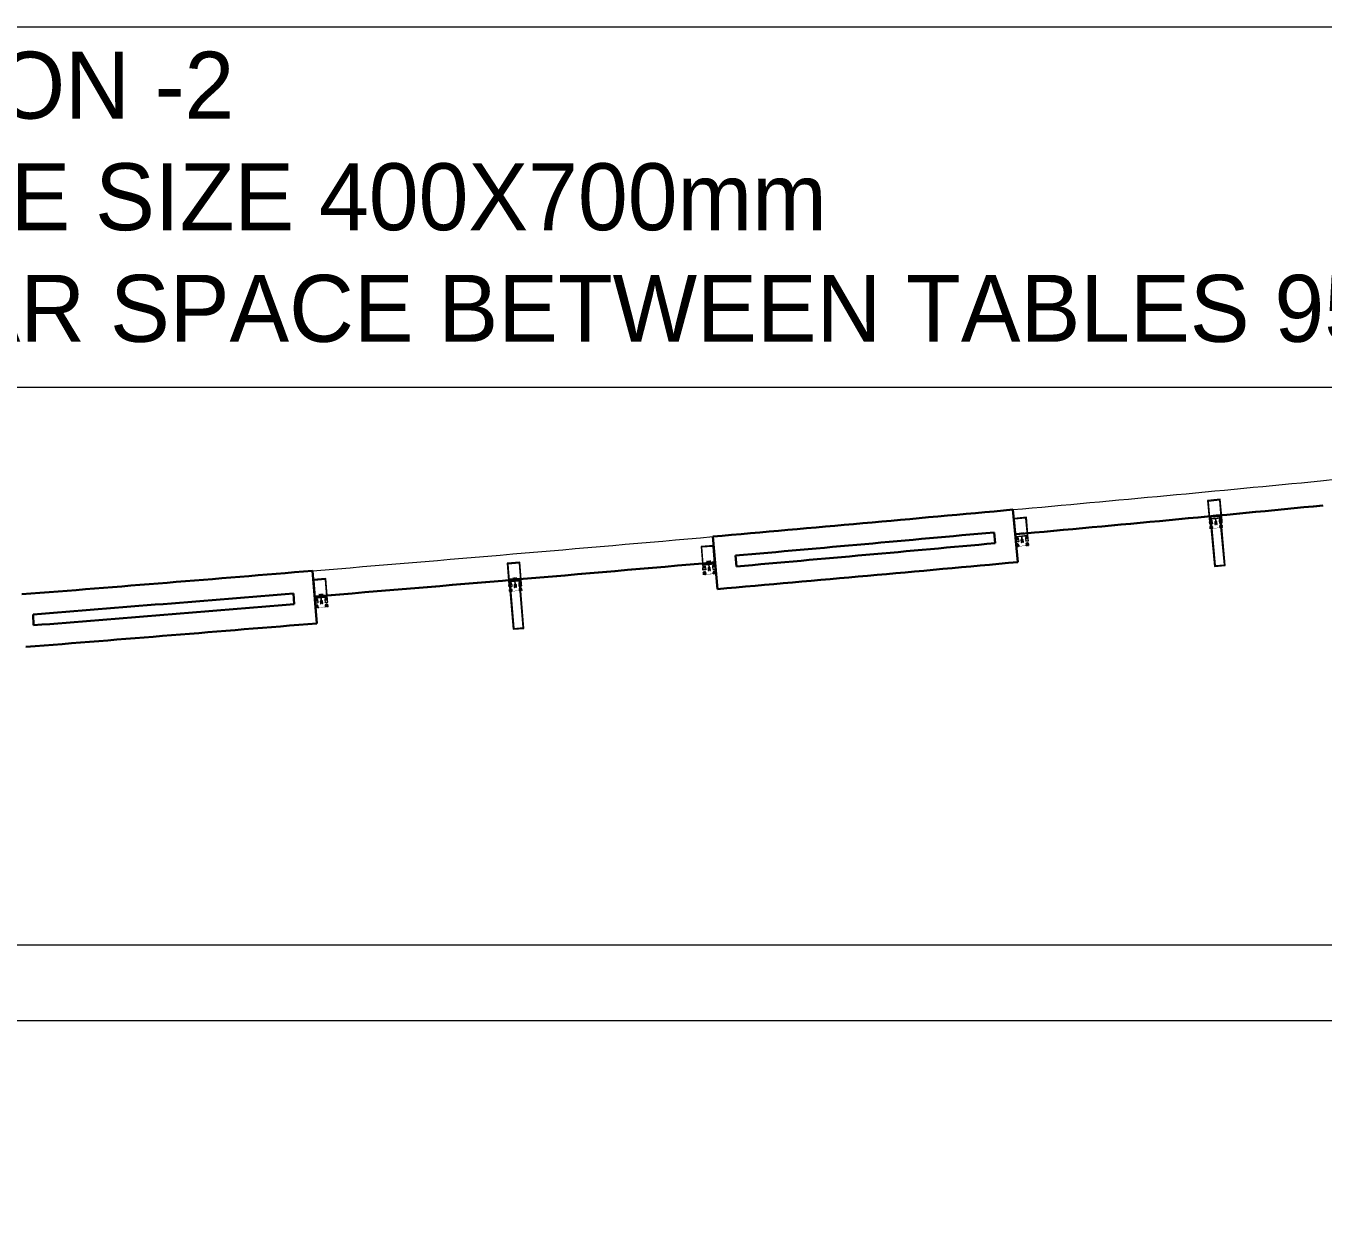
# Model space of a CAD drawing. Header units: millimetres. Extents: x 8275 to 147087, y -297470 to -191881.
# Drawn here: x 41463 to 49211, y -263809 to -256632 of the extents above; entities that cross this region are included whole.
import ezdxf

# ---------------------------------------------------------------- set-up
doc = ezdxf.new("R2010")
doc.units = ezdxf.units.MM
doc.header["$LTSCALE"] = 250
doc.header["$MEASUREMENT"] = 0
for name, color, linetype, lineweight in [('hatch', 9, 'Continuous', 0), ('text', 7, 'Continuous', 9), ('wall', 1, 'Continuous', 30), ('win', 4, 'Continuous', 20)]:
    doc.layers.add(name, color=color, linetype=linetype, lineweight=lineweight)
doc.styles.get("Standard").update_dxf_attribs({"font": 'GOTHIC.TTF', "height": 100})

msp = doc.modelspace()

# ---------------------------------------------------------------- hatches: boundary and pattern name
at = {"layer": 'hatch', "extrusion": (0.000244291, -0.002678, 0.999996)}
h = msp.add_hatch(dxfattribs=at)
h.set_pattern_fill('AR-HBONE', color=256, scale=0.411184, style=0)
h.set_pattern_definition([(45, (-6683.9636, -321391.4574), (2e-16, 2.32600915), [4.93421053, -1.64473684]), (135, (-6682.8006, -321390.2944), (2e-16, 2.32600915), [4.93421053, -1.64473684])])
h.paths.add_polyline_path([(48540.3, -259621.9), (48540.5, -259624), (48546, -259623.5), (48545.8, -259621.4)], flags=16)
h.paths.add_polyline_path([(48604.4, -259616.1), (48604.6, -259618.1), (48599.1, -259618.6), (48598.9, -259616.6)], flags=16)
edge = h.paths.add_edge_path()
edge.add_arc((48551.9, -259635.2), 0.685, -174.78724, 5.21276, ccw=False)
edge.add_arc((48550.5, -259635.3), 0.685, -174.78724, 5.21276, ccw=False)
edge.add_arc((48549.1, -259635.4), 0.685, -174.78724, 5.21276, ccw=False)
edge.add_arc((48547.8, -259635.6), 0.685, -174.78724, 5.21276, ccw=False)
edge.add_arc((48546.4, -259635.7), 0.685, -174.78724, 5.21276, ccw=False)
edge.add_arc((48545, -259635.8), 0.685, -174.78724, 5.21276, ccw=False)
edge.add_arc((48543.7, -259635.9), 0.685, -174.78724, 5.21276, ccw=False)
edge.add_arc((48542.3, -259636.1), 0.685, -174.78724, 5.21276, ccw=False)
edge.add_arc((48540.9, -259636.2), 0.685, -174.78724, 5.21276, ccw=False)
edge.add_arc((48539.6, -259636.3), 0.685, -174.78724, 5.21276, ccw=False)
edge.add_arc((48538.2, -259636.4), 0.685, -174.78724, 5.21276, ccw=False)
edge.add_arc((48536.9, -259636.6), 0.685, -174.78724, 5.21276, ccw=False)
edge.add_line((48536.2, -259636.6), (48535.1, -259624.5))
edge.add_line((48535.1, -259624.5), (48538.9, -259624.1))
edge.add_line((48538.9, -259624.1), (48538.7, -259622.1))
edge.add_line((48538.7, -259622.1), (48536.9, -259622.2))
edge.add_line((48536.9, -259622.2), (48538.3, -259618.7))
edge.add_line((48538.3, -259618.7), (48547.1, -259617.9))
edge.add_line((48547.1, -259617.9), (48549.2, -259621.1))
edge.add_line((48549.2, -259621.1), (48547.4, -259621.3))
edge.add_line((48547.4, -259621.3), (48547.6, -259623.3))
edge.add_line((48547.6, -259623.3), (48551.4, -259623))
edge.add_line((48551.4, -259623), (48552.6, -259635.1))
edge.add_arc((48595.4, -259631.1), 0.685, 185.21276, 365.21276)
edge.add_arc((48596.8, -259631), 0.685, 185.21276, 365.21276)
edge.add_arc((48598.2, -259630.9), 0.685, 185.21276, 365.21276)
edge.add_arc((48599.5, -259630.8), 0.685, 185.21276, 365.21276)
edge.add_arc((48600.9, -259630.6), 0.685, 185.21276, 365.21276)
edge.add_arc((48602.3, -259630.5), 0.685, 185.21276, 365.21276)
edge.add_arc((48603.6, -259630.4), 0.685, 185.21276, 365.21276)
edge.add_arc((48605, -259630.3), 0.685, 185.21276, 365.21276)
edge.add_arc((48606.4, -259630.1), 0.685, 185.21276, 365.21276)
edge.add_arc((48607.7, -259630), 0.685, 185.21276, 365.21276)
edge.add_arc((48609.1, -259629.9), 0.685, 185.21276, 365.21276)
edge.add_arc((48610.4, -259629.8), 0.685, 185.21276, 365.21276)
edge.add_line((48611.1, -259629.7), (48610, -259617.6))
edge.add_line((48610, -259617.6), (48606.2, -259618))
edge.add_line((48606.2, -259618), (48606, -259615.9))
edge.add_line((48606, -259615.9), (48607.8, -259615.8))
edge.add_line((48607.8, -259615.8), (48605.8, -259612.5))
edge.add_line((48605.8, -259612.5), (48596.9, -259613.3))
edge.add_line((48596.9, -259613.3), (48595.5, -259616.9))
edge.add_line((48595.5, -259616.9), (48597.3, -259616.7))
edge.add_line((48597.3, -259616.7), (48597.5, -259618.8))
edge.add_line((48597.5, -259618.8), (48593.6, -259619.1))
edge.add_line((48593.6, -259619.1), (48594.7, -259631.2))
h = msp.add_hatch(dxfattribs=at)
h.set_pattern_fill('AR-HBONE', color=256, scale=0.411184, style=0)
h.set_pattern_definition([(45, (-6683.9636, -321391.4574), (2e-16, 2.32600915), [4.93421053, -1.64473684]), (135, (-6682.8006, -321390.2944), (2e-16, 2.32600915), [4.93421053, -1.64473684])])
h.paths.add_polyline_path([(47383, -259728.9), (47383.2, -259731), (47388.6, -259730.5), (47388.4, -259728.4)], flags=16)
h.paths.add_polyline_path([(47447, -259723.1), (47447.2, -259725.1), (47441.7, -259725.6), (47441.6, -259723.6)], flags=16)
edge = h.paths.add_edge_path()
edge.add_arc((47394.5, -259742.2), 0.685, -174.78724, 5.21276, ccw=False)
edge.add_arc((47393.1, -259742.3), 0.685, -174.78724, 5.21276, ccw=False)
edge.add_arc((47391.8, -259742.4), 0.685, -174.78724, 5.21276, ccw=False)
edge.add_arc((47390.4, -259742.6), 0.685, -174.78724, 5.21276, ccw=False)
edge.add_arc((47389, -259742.7), 0.685, -174.78724, 5.21276, ccw=False)
edge.add_arc((47387.7, -259742.8), 0.685, -174.78724, 5.21276, ccw=False)
edge.add_arc((47386.3, -259742.9), 0.685, -174.78724, 5.21276, ccw=False)
edge.add_arc((47384.9, -259743.1), 0.685, -174.78724, 5.21276, ccw=False)
edge.add_arc((47383.6, -259743.2), 0.685, -174.78724, 5.21276, ccw=False)
edge.add_arc((47382.2, -259743.3), 0.685, -174.78724, 5.21276, ccw=False)
edge.add_arc((47380.9, -259743.4), 0.685, -174.78724, 5.21276, ccw=False)
edge.add_arc((47379.5, -259743.6), 0.685, -174.78724, 5.21276, ccw=False)
edge.add_line((47378.8, -259743.6), (47377.7, -259731.5))
edge.add_line((47377.7, -259731.5), (47381.5, -259731.1))
edge.add_line((47381.5, -259731.1), (47381.3, -259729.1))
edge.add_line((47381.3, -259729.1), (47379.6, -259729.2))
edge.add_line((47379.6, -259729.2), (47380.9, -259725.7))
edge.add_line((47380.9, -259725.7), (47389.8, -259724.9))
edge.add_line((47389.8, -259724.9), (47391.8, -259728.1))
edge.add_line((47391.8, -259728.1), (47390.1, -259728.3))
edge.add_line((47390.1, -259728.3), (47390.3, -259730.3))
edge.add_line((47390.3, -259730.3), (47394.1, -259730))
edge.add_line((47394.1, -259730), (47395.2, -259742.1))
edge.add_arc((47438.1, -259738.1), 0.685, 185.21276, 365.21276)
edge.add_arc((47439.4, -259738), 0.685, 185.21276, 365.21276)
edge.add_arc((47440.8, -259737.9), 0.685, 185.21276, 365.21276)
edge.add_arc((47442.2, -259737.8), 0.685, 185.21276, 365.21276)
edge.add_arc((47443.5, -259737.6), 0.685, 185.21276, 365.21276)
edge.add_arc((47444.9, -259737.5), 0.685, 185.21276, 365.21276)
edge.add_arc((47446.3, -259737.4), 0.685, 185.21276, 365.21276)
edge.add_arc((47447.6, -259737.3), 0.685, 185.21276, 365.21276)
edge.add_arc((47449, -259737.1), 0.685, 185.21276, 365.21276)
edge.add_arc((47450.3, -259737), 0.685, 185.21276, 365.21276)
edge.add_arc((47451.7, -259736.9), 0.685, 185.21276, 365.21276)
edge.add_arc((47453.1, -259736.8), 0.685, 185.21276, 365.21276)
edge.add_line((47453.8, -259736.7), (47452.7, -259724.6))
edge.add_line((47452.7, -259724.6), (47448.8, -259725))
edge.add_line((47448.8, -259725), (47448.7, -259722.9))
edge.add_line((47448.7, -259722.9), (47450.4, -259722.8))
edge.add_line((47450.4, -259722.8), (47448.5, -259719.5))
edge.add_line((47448.5, -259719.5), (47439.6, -259720.3))
edge.add_line((47439.6, -259720.3), (47438.1, -259723.9))
edge.add_line((47438.1, -259723.9), (47439.9, -259723.7))
edge.add_line((47439.9, -259723.7), (47440.1, -259725.8))
edge.add_line((47440.1, -259725.8), (47436.3, -259726.1))
edge.add_line((47436.3, -259726.1), (47437.4, -259738.2))
at = {"layer": 'hatch', "extrusion": (0.000222306, -0.00268, 0.999996)}
h = msp.add_hatch(dxfattribs=at)
h.set_pattern_fill('AR-HBONE', color=256, scale=0.411184, style=0)
h.set_pattern_definition([(45, (-6684.212, -321391.477), (2e-16, 2.32600915), [4.93421053, -1.64473684]), (135, (-6683.049, -321390.314), (2e-16, 2.32600915), [4.93421053, -1.64473684])])
h.paths.add_polyline_path([(45513.4, -259896.7), (45513.6, -259898.8), (45519, -259898.3), (45518.8, -259896.2)], flags=16)
h.paths.add_polyline_path([(45577.5, -259891.4), (45577.6, -259893.4), (45572.2, -259893.9), (45572, -259891.8)], flags=16)
edge = h.paths.add_edge_path()
edge.add_arc((45524.8, -259910.1), 0.685, -175.25749, 4.74251, ccw=False)
edge.add_arc((45523.4, -259910.2), 0.685, -175.25749, 4.74251, ccw=False)
edge.add_arc((45522.1, -259910.3), 0.685, -175.25749, 4.74251, ccw=False)
edge.add_arc((45520.7, -259910.4), 0.685, -175.25749, 4.74251, ccw=False)
edge.add_arc((45519.3, -259910.5), 0.685, -175.25749, 4.74251, ccw=False)
edge.add_arc((45518, -259910.6), 0.685, -175.25749, 4.74251, ccw=False)
edge.add_arc((45516.6, -259910.7), 0.685, -175.25749, 4.74251, ccw=False)
edge.add_arc((45515.2, -259910.9), 0.685, -175.25749, 4.74251, ccw=False)
edge.add_arc((45513.9, -259911), 0.685, -175.25749, 4.74251, ccw=False)
edge.add_arc((45512.5, -259911.1), 0.685, -175.25749, 4.74251, ccw=False)
edge.add_arc((45511.1, -259911.2), 0.685, -175.25749, 4.74251, ccw=False)
edge.add_arc((45509.8, -259911.3), 0.685, -175.25749, 4.74251, ccw=False)
edge.add_line((45509.1, -259911.4), (45508.1, -259899.2))
edge.add_line((45508.1, -259899.2), (45511.9, -259898.9))
edge.add_line((45511.9, -259898.9), (45511.7, -259896.8))
edge.add_line((45511.7, -259896.8), (45510, -259897))
edge.add_line((45510, -259897), (45511.3, -259893.4))
edge.add_line((45511.3, -259893.4), (45520.2, -259892.7))
edge.add_line((45520.2, -259892.7), (45522.3, -259896))
edge.add_line((45522.3, -259896), (45520.5, -259896.1))
edge.add_line((45520.5, -259896.1), (45520.7, -259898.2))
edge.add_line((45520.7, -259898.2), (45524.5, -259897.8))
edge.add_line((45524.5, -259897.8), (45525.5, -259910))
edge.add_arc((45568.4, -259906.4), 0.685, 184.74251, 364.74251)
edge.add_arc((45569.8, -259906.3), 0.685, 184.74251, 364.74251)
edge.add_arc((45571.1, -259906.1), 0.685, 184.74251, 364.74251)
edge.add_arc((45572.5, -259906), 0.685, 184.74251, 364.74251)
edge.add_arc((45573.9, -259905.9), 0.685, 184.74251, 364.74251)
edge.add_arc((45575.2, -259905.8), 0.685, 184.74251, 364.74251)
edge.add_arc((45576.6, -259905.7), 0.685, 184.74251, 364.74251)
edge.add_arc((45578, -259905.6), 0.685, 184.74251, 364.74251)
edge.add_arc((45579.3, -259905.5), 0.685, 184.74251, 364.74251)
edge.add_arc((45580.7, -259905.3), 0.685, 184.74251, 364.74251)
edge.add_arc((45582.1, -259905.2), 0.685, 184.74251, 364.74251)
edge.add_arc((45583.4, -259905.1), 0.685, 184.74251, 364.74251)
edge.add_line((45584.1, -259905.1), (45583.1, -259893))
edge.add_line((45583.1, -259893), (45579.3, -259893.3))
edge.add_line((45579.3, -259893.3), (45579.1, -259891.2))
edge.add_line((45579.1, -259891.2), (45580.9, -259891.1))
edge.add_line((45580.9, -259891.1), (45579, -259887.8))
edge.add_line((45579, -259887.8), (45570.1, -259888.6))
edge.add_line((45570.1, -259888.6), (45568.6, -259892.1))
edge.add_line((45568.6, -259892.1), (45570.4, -259892))
edge.add_line((45570.4, -259892), (45570.5, -259894))
edge.add_line((45570.5, -259894), (45566.7, -259894.3))
edge.add_line((45566.7, -259894.3), (45567.7, -259906.4))
h = msp.add_hatch(dxfattribs=at)
h.set_pattern_fill('AR-HBONE', color=256, scale=0.411184, style=0)
h.set_pattern_definition([(45, (-6684.212, -321391.477), (2e-16, 2.32600915), [4.93421053, -1.64473684]), (135, (-6683.049, -321390.314), (2e-16, 2.32600915), [4.93421053, -1.64473684])])
h.paths.add_polyline_path([(44355.4, -259997.3), (44355.6, -259999.3), (44361.1, -259998.9), (44360.9, -259996.8)], flags=16)
h.paths.add_polyline_path([(44419.5, -259992), (44419.7, -259994), (44414.2, -259994.5), (44414.1, -259992.4)], flags=16)
edge = h.paths.add_edge_path()
edge.add_arc((44366.9, -260010.7), 0.685, -175.25749, 4.74251, ccw=False)
edge.add_arc((44365.5, -260010.8), 0.685, -175.25749, 4.74251, ccw=False)
edge.add_arc((44364.1, -260010.9), 0.685, -175.25749, 4.74251, ccw=False)
edge.add_arc((44362.8, -260011), 0.685, -175.25749, 4.74251, ccw=False)
edge.add_arc((44361.4, -260011.1), 0.685, -175.25749, 4.74251, ccw=False)
edge.add_arc((44360, -260011.2), 0.685, -175.25749, 4.74251, ccw=False)
edge.add_arc((44358.7, -260011.3), 0.685, -175.25749, 4.74251, ccw=False)
edge.add_arc((44357.3, -260011.4), 0.685, -175.25749, 4.74251, ccw=False)
edge.add_arc((44355.9, -260011.6), 0.685, -175.25749, 4.74251, ccw=False)
edge.add_arc((44354.6, -260011.7), 0.685, -175.25749, 4.74251, ccw=False)
edge.add_arc((44353.2, -260011.8), 0.685, -175.25749, 4.74251, ccw=False)
edge.add_arc((44351.8, -260011.9), 0.685, -175.25749, 4.74251, ccw=False)
edge.add_line((44351.1, -260012), (44350.1, -259999.8))
edge.add_line((44350.1, -259999.8), (44354, -259999.5))
edge.add_line((44354, -259999.5), (44353.8, -259997.4))
edge.add_line((44353.8, -259997.4), (44352, -259997.6))
edge.add_line((44352, -259997.6), (44353.4, -259994))
edge.add_line((44353.4, -259994), (44362.3, -259993.3))
edge.add_line((44362.3, -259993.3), (44364.3, -259996.6))
edge.add_line((44364.3, -259996.6), (44362.5, -259996.7))
edge.add_line((44362.5, -259996.7), (44362.7, -259998.7))
edge.add_line((44362.7, -259998.7), (44366.5, -259998.4))
edge.add_line((44366.5, -259998.4), (44367.5, -260010.6))
edge.add_arc((44410.4, -260007), 0.685, 184.74251, 364.74251)
edge.add_arc((44411.8, -260006.8), 0.685, 184.74251, 364.74251)
edge.add_arc((44413.2, -260006.7), 0.685, 184.74251, 364.74251)
edge.add_arc((44414.5, -260006.6), 0.685, 184.74251, 364.74251)
edge.add_arc((44415.9, -260006.5), 0.685, 184.74251, 364.74251)
edge.add_arc((44417.3, -260006.4), 0.685, 184.74251, 364.74251)
edge.add_arc((44418.6, -260006.3), 0.685, 184.74251, 364.74251)
edge.add_arc((44420, -260006.2), 0.685, 184.74251, 364.74251)
edge.add_arc((44421.4, -260006), 0.685, 184.74251, 364.74251)
edge.add_arc((44422.7, -260005.9), 0.685, 184.74251, 364.74251)
edge.add_arc((44424.1, -260005.8), 0.685, 184.74251, 364.74251)
edge.add_arc((44425.5, -260005.7), 0.685, 184.74251, 364.74251)
edge.add_line((44426.2, -260005.6), (44425.2, -259993.6))
edge.add_line((44425.2, -259993.6), (44421.3, -259993.9))
edge.add_line((44421.3, -259993.9), (44421.2, -259991.8))
edge.add_line((44421.2, -259991.8), (44422.9, -259991.7))
edge.add_line((44422.9, -259991.7), (44421, -259988.4))
edge.add_line((44421, -259988.4), (44412.1, -259989.1))
edge.add_line((44412.1, -259989.1), (44410.6, -259992.7))
edge.add_line((44410.6, -259992.7), (44412.4, -259992.6))
edge.add_line((44412.4, -259992.6), (44412.6, -259994.6))
edge.add_line((44412.6, -259994.6), (44408.8, -259994.9))
edge.add_line((44408.8, -259994.9), (44409.8, -260007))
h = msp.add_hatch(dxfattribs=at)
h.set_pattern_fill('AR-HBONE', color=256, scale=0.411184, style=0)
h.set_pattern_definition([(45, (-6684.212, -321391.477), (2e-16, 2.32600915), [4.93421053, -1.64473684]), (135, (-6683.049, -321390.314), (2e-16, 2.32600915), [4.93421053, -1.64473684])])
h.paths.add_polyline_path([(43197.2, -260094.8), (43197.4, -260096.8), (43202.8, -260096.4), (43202.7, -260094.3)], flags=16)
h.paths.add_polyline_path([(43261.3, -260089.5), (43261.5, -260091.5), (43256, -260092), (43255.8, -260089.9)], flags=16)
edge = h.paths.add_edge_path()
edge.add_arc((43208.6, -260108.1), 0.685, -175.25749, 4.74251, ccw=False)
edge.add_arc((43207.3, -260108.3), 0.685, -175.25749, 4.74251, ccw=False)
edge.add_arc((43205.9, -260108.4), 0.685, -175.25749, 4.74251, ccw=False)
edge.add_arc((43204.5, -260108.5), 0.685, -175.25749, 4.74251, ccw=False)
edge.add_arc((43203.2, -260108.6), 0.685, -175.25749, 4.74251, ccw=False)
edge.add_arc((43201.8, -260108.7), 0.685, -175.25749, 4.74251, ccw=False)
edge.add_arc((43200.4, -260108.8), 0.685, -175.25749, 4.74251, ccw=False)
edge.add_arc((43199.1, -260108.9), 0.685, -175.25749, 4.74251, ccw=False)
edge.add_arc((43197.7, -260109), 0.685, -175.25749, 4.74251, ccw=False)
edge.add_arc((43196.3, -260109.2), 0.685, -175.25749, 4.74251, ccw=False)
edge.add_arc((43195, -260109.3), 0.685, -175.25749, 4.74251, ccw=False)
edge.add_arc((43193.6, -260109.4), 0.685, -175.25749, 4.74251, ccw=False)
edge.add_line((43192.9, -260109.4), (43191.9, -260097.3))
edge.add_line((43191.9, -260097.3), (43195.7, -260097))
edge.add_line((43195.7, -260097), (43195.6, -260094.9))
edge.add_line((43195.6, -260094.9), (43193.8, -260095.1))
edge.add_line((43193.8, -260095.1), (43195.2, -260091.5))
edge.add_line((43195.2, -260091.5), (43204.1, -260090.8))
edge.add_line((43204.1, -260090.8), (43206.1, -260094))
edge.add_line((43206.1, -260094), (43204.3, -260094.2))
edge.add_line((43204.3, -260094.2), (43204.5, -260096.2))
edge.add_line((43204.5, -260096.2), (43208.3, -260095.9))
edge.add_line((43208.3, -260095.9), (43209.3, -260108.1))
edge.add_arc((43252.2, -260104.4), 0.685, 184.74251, 364.74251)
edge.add_arc((43253.6, -260104.3), 0.685, 184.74251, 364.74251)
edge.add_arc((43255, -260104.2), 0.685, 184.74251, 364.74251)
edge.add_arc((43256.3, -260104.1), 0.685, 184.74251, 364.74251)
edge.add_arc((43257.7, -260104), 0.685, 184.74251, 364.74251)
edge.add_arc((43259.1, -260103.9), 0.685, 184.74251, 364.74251)
edge.add_arc((43260.4, -260103.8), 0.685, 184.74251, 364.74251)
edge.add_arc((43261.8, -260103.6), 0.685, 184.74251, 364.74251)
edge.add_arc((43263.2, -260103.5), 0.685, 184.74251, 364.74251)
edge.add_arc((43264.5, -260103.4), 0.685, 184.74251, 364.74251)
edge.add_arc((43265.9, -260103.3), 0.685, 184.74251, 364.74251)
edge.add_arc((43267.3, -260103.2), 0.685, 184.74251, 364.74251)
edge.add_line((43267.9, -260103.1), (43266.9, -260091.1))
edge.add_line((43266.9, -260091.1), (43263.1, -260091.4))
edge.add_line((43263.1, -260091.4), (43262.9, -260089.3))
edge.add_line((43262.9, -260089.3), (43264.7, -260089.2))
edge.add_line((43264.7, -260089.2), (43262.8, -260085.9))
edge.add_line((43262.8, -260085.9), (43253.9, -260086.6))
edge.add_line((43253.9, -260086.6), (43252.4, -260090.2))
edge.add_line((43252.4, -260090.2), (43254.2, -260090))
edge.add_line((43254.2, -260090), (43254.4, -260092.1))
edge.add_line((43254.4, -260092.1), (43250.5, -260092.4))
edge.add_line((43250.5, -260092.4), (43251.5, -260104.5))

# ---------------------------------------------------------------- linework, layer by layer
at = {"layer": 'text', "linetype": 'ByBlock', "ltscale": 100, "elevation": -15927.2}
for points in [[(8274.7, -227228.7), (143047.4, -227228.7), (143047.4, -262576.6), (8274.7, -262576.6)], [(8274.7, -262122.2), (143047.4, -262122.2), (143047.4, -297470.1), (8274.7, -297470.1)]]:
    msp.add_lwpolyline(points, close=True, dxfattribs=at)
at = {"layer": 'text', "linetype": 'ByBlock', "ltscale": 100}
msp.add_lwpolyline([(39866, -256637.9), (50382.9, -256637.9), (50382.9, -258793.1), (39866, -258793.1)], close=True, dxfattribs=at)
at = {"layer": 'wall'}
for p, q in [((47358.4, -259522, -11300.6), (47386.9, -259835.7, -11300.6)), ((45565.7, -259683.3, -11300.6), (45593.3, -259997.1, -11300.6)), ((47245.3, -259657.9, -11300.6), (47251.1, -259722.6, -11300.6)), ((45701.2, -259796.9, -11300.6), (45706.9, -259861.6, -11300.6)), ((43174.4, -259887.6, -11300.6), (43200.4, -260201.6, -11300.6)), ((43060.1, -260022.5, -11300.6), (43065.5, -260087.3, -11300.6)), ((41506.1, -260148.2, -11300.6), (41507.9, -260213.2, -11300.6))]:
    msp.add_line(p, q, dxfattribs=at)
for radius, start, end in [(463095, 275.031712, 275.254414), (463220, 275.047173, 275.238934), (463285, 275.047171, 275.238926), (463410, 275.031712, 275.254365), (463095, 274.5192, 274.734774), (463220, 274.526463, 274.719312), (463285, 274.526054, 274.719314), (463410, 274.5192, 274.734774)]:
    msp.add_arc((4949, 201627, -11300.6), radius, start, end, dxfattribs=at)
at = {"layer": 'win', "extrusion": (0.000244291, -0.002678, 0.999996)}
for p, q in [((48555.3, -259553.7, -11300.6), (48556.8, -259555, -11300.6)), ((48557.3, -259560.4, -11300.6), (48556.1, -259561.9, -11300.6)), ((48556.8, -259555, -11300.6), (48557.3, -259560.4, -11300.6)), ((48577.1, -259551.7, -11300.6), (48575.9, -259553.2, -11300.6)), ((48575.9, -259553.2, -11300.6), (48576.4, -259558.7, -11300.6)), ((48576.4, -259558.7, -11300.6), (48577.9, -259559.9, -11300.6)), ((47397.9, -259660.7, -11300.6), (47399.4, -259662, -11300.6)), ((47399.9, -259667.4, -11300.6), (47398.7, -259668.9, -11300.6)), ((47399.4, -259662, -11300.6), (47399.9, -259667.4, -11300.6)), ((47419.8, -259658.7, -11300.6), (47418.5, -259660.2, -11300.6)), ((47418.5, -259660.2, -11300.6), (47419, -259665.7, -11300.6)), ((47419, -259665.7, -11300.6), (47420.5, -259666.9, -11300.6))]:
    msp.add_line(p, q, dxfattribs=at)
at = {"layer": 'win', "extrusion": (0.000222306, -0.00268, 0.999996)}
for p, q in [((45528.9, -259828.6, -11300.6), (45530.4, -259829.9, -11300.6)), ((45530.9, -259835.4, -11300.6), (45529.6, -259836.8, -11300.6)), ((45530.4, -259829.9, -11300.6), (45530.9, -259835.4, -11300.6)), ((45550.8, -259826.8, -11300.6), (45549.5, -259828.3, -11300.6)), ((45549.5, -259828.3, -11300.6), (45550, -259833.8, -11300.6)), ((45550, -259833.8, -11300.6), (45551.5, -259835, -11300.6)), ((44371, -259929.2, -11300.6), (44372.4, -259930.5, -11300.6)), ((44372.9, -259935.9, -11300.6), (44371.6, -259937.4, -11300.6)), ((44372.4, -259930.5, -11300.6), (44372.9, -259935.9, -11300.6)), ((44392.8, -259927.4, -11300.6), (44391.6, -259928.9, -11300.6)), ((44391.6, -259928.9, -11300.6), (44392, -259934.4, -11300.6)), ((44392, -259934.4, -11300.6), (44393.5, -259935.6, -11300.6)), ((43234.6, -260024.9, -11300.6), (43233.4, -260026.4, -11300.6)), ((43233.4, -260026.4, -11300.6), (43233.8, -260031.8, -11300.6)), ((43212.7, -260026.7, -11300.6), (43214.2, -260028, -11300.6)), ((43214.7, -260033.4, -11300.6), (43213.4, -260034.9, -11300.6)), ((43214.2, -260028, -11300.6), (43214.7, -260033.4, -11300.6)), ((43233.8, -260031.8, -11300.6), (43235.3, -260033.1, -11300.6))]:
    msp.add_line(p, q, dxfattribs=at)
at = {"layer": 'win', "extrusion": (0.000244291, -0.002678, 0.999996), "elevation": -10441.7}
for points in [[(48576.1, -259630.1), (48576.7, -259630.6), (48576.2, -259631.2), (48576.5, -259633.9), (48577.1, -259634.4), (48576.6, -259635), (48576.8, -259637.7), (48577.4, -259638.2, 0.960671), (48581, -259637.8), (48579.8, -259625.2, 0.198912), (48578.9, -259623.5), (48575.3, -259620.5, -0.198912), (48574.4, -259618.8), (48573, -259603.1), (48603.3, -259600.3, -0.414214), (48606, -259602.6), (48606.3, -259606.5, -0.414214), (48604.1, -259609.2), (48595.3, -259610, 0.414214), (48593.1, -259612.7), (48593.7, -259619.1), (48597.5, -259618.8), (48597.3, -259616.7), (48595.6, -259616.9), (48595.3, -259613.5), (48607.5, -259612.3), (48607.8, -259615.8), (48606.1, -259615.9), (48606.3, -259618), (48610.1, -259617.6), (48598.4, -259489.4), (48523.3, -259496.3), (48535, -259624.5), (48538.8, -259624.1), (48538.6, -259622.1), (48536.9, -259622.2), (48536.6, -259618.8), (48548.8, -259617.7), (48549.2, -259621.1), (48547.4, -259621.3), (48547.6, -259623.3), (48551.4, -259623), (48550.8, -259616.6, 0.414214), (48548.1, -259614.3), (48539.4, -259615.1, -0.414214), (48536.7, -259612.9), (48536.3, -259608.9, -0.414214), (48538.6, -259606.2), (48568.9, -259603.5), (48570.3, -259619.2, -0.198912), (48569.8, -259621), (48566.7, -259624.6, 0.198912), (48566.2, -259626.4), (48567.3, -259639, 0.960671), (48570.9, -259638.8), (48571.4, -259638.2), (48571.1, -259635.5), (48570.5, -259635), (48571, -259634.4), (48570.8, -259631.7), (48570.2, -259631.2), (48570.7, -259630.6), (48570.4, -259627.8), (48569.8, -259627.3), (48572.8, -259623.8), (48576.4, -259626.7), (48575.9, -259627.3)], [(47418.8, -259737.1), (47419.4, -259737.6), (47418.9, -259738.2), (47419.1, -259740.9), (47419.7, -259741.4), (47419.2, -259742), (47419.5, -259744.7), (47420.1, -259745.2, 0.960671), (47423.6, -259744.8), (47422.4, -259732.2, 0.198912), (47421.6, -259730.5), (47417.9, -259727.5, -0.198912), (47417, -259725.8), (47415.6, -259710.1), (47445.9, -259707.3, -0.414214), (47448.6, -259709.6), (47449, -259713.5, -0.414214), (47446.7, -259716.2), (47438, -259717, 0.414214), (47435.7, -259719.7), (47436.3, -259726.1), (47440.2, -259725.8), (47440, -259723.7), (47438.2, -259723.9), (47437.9, -259720.5), (47450.2, -259719.3), (47450.5, -259722.8), (47448.7, -259722.9), (47448.9, -259725), (47452.7, -259724.6), (47441, -259596.4), (47365.9, -259603.3), (47377.6, -259731.5), (47381.5, -259731.1), (47381.3, -259729.1), (47379.5, -259729.2), (47379.2, -259725.8), (47391.5, -259724.7), (47391.8, -259728.1), (47390, -259728.3), (47390.2, -259730.3), (47394, -259730), (47393.4, -259723.6, 0.414214), (47390.8, -259721.3), (47382, -259722.1, -0.414214), (47379.3, -259719.9), (47379, -259715.9, -0.414214), (47381.2, -259713.2), (47411.5, -259710.5), (47412.9, -259726.2, -0.198912), (47412.4, -259728), (47409.4, -259731.6, 0.198912), (47408.8, -259733.4), (47409.9, -259746, 0.960671), (47413.5, -259745.8), (47414, -259745.2), (47413.7, -259742.5), (47413.1, -259742), (47413.6, -259741.4), (47413.4, -259738.7), (47412.8, -259738.2), (47413.3, -259737.6), (47413, -259734.8), (47412.5, -259734.3), (47415.4, -259730.8), (47419, -259733.7), (47418.5, -259734.3)]]:
    msp.add_lwpolyline(points, format="xyb", close=True, dxfattribs=at)
for points in [[(48526.5, -259501.5), (48535.9, -259603.7), (48605.5, -259597.4), (48596.2, -259495.1)], [(47369.2, -259608.5), (47378.5, -259710.7), (47448.1, -259704.4), (47438.8, -259602.1)], [(48540.3, -259621.9), (48540.5, -259624), (48546, -259623.5), (48545.8, -259621.4)], [(48604.4, -259616.1), (48604.6, -259618.1), (48599.1, -259618.6), (48598.9, -259616.6)], [(47383, -259728.9), (47383.2, -259731), (47388.6, -259730.5), (47388.4, -259728.4)], [(47447, -259723.1), (47447.2, -259725.1), (47441.7, -259725.6), (47441.6, -259723.6)]]:
    msp.add_lwpolyline(points, close=True, dxfattribs=at)
at = {"layer": 'win', "elevation": -11300.6}
for points in [[(48626.5, -259855.7), (48599.2, -259556.9), (48534.5, -259562.8), (48561.8, -259861.6)], [(48621.1, -259851.1), (48594.7, -259562.3), (48539.9, -259567.3), (48566.3, -259856.1)], [(44437.2, -260231.9), (44412.4, -259933), (44347.7, -259938.3), (44372.5, -260237.3)], [(44431.8, -260227.4), (44407.9, -259938.3), (44353, -259942.9), (44377, -260231.9)]]:
    msp.add_lwpolyline(points, close=True, dxfattribs=at)
at = {"layer": 'win', "extrusion": (0.000244291, -0.002678, 0.999996), "elevation": -10441.7}
for points in [[(48552.6, -259635.1, -1), (48551.2, -259635.2, -1), (48549.8, -259635.4, -1), (48548.5, -259635.5, -1), (48547.1, -259635.6, -1), (48545.7, -259635.7, -1), (48544.4, -259635.9, -1), (48543, -259636, -1), (48541.6, -259636.1, -1), (48540.3, -259636.2, -1), (48538.9, -259636.4, -1), (48537.5, -259636.5, -1), (48536.2, -259636.6), (48535.1, -259624.5), (48538.8, -259624.1), (48538.6, -259622.1), (48536.9, -259622.2), (48538.3, -259618.7), (48547.1, -259617.9), (48549.2, -259621.1), (48547.4, -259621.3), (48547.6, -259623.3), (48551.4, -259623), (48552.6, -259635.1)], [(48594.7, -259631.2, 1), (48596.1, -259631.1, 1), (48597.5, -259630.9, 1), (48598.8, -259630.8, 1), (48600.2, -259630.7, 1), (48601.6, -259630.6, 1), (48602.9, -259630.4, 1), (48604.3, -259630.3, 1), (48605.7, -259630.2, 1), (48607, -259630.1, 1), (48608.4, -259629.9, 1), (48609.8, -259629.8, 1), (48611.1, -259629.7), (48610, -259617.6), (48606.2, -259618), (48606, -259615.9), (48607.8, -259615.8), (48605.8, -259612.5), (48596.9, -259613.3), (48595.5, -259616.9), (48597.3, -259616.7), (48597.5, -259618.8), (48593.6, -259619.1), (48594.7, -259631.2)], [(47395.2, -259742.1, -1), (47393.8, -259742.3, -1), (47392.5, -259742.4, -1), (47391.1, -259742.5, -1), (47389.7, -259742.6, -1), (47388.4, -259742.7, -1), (47387, -259742.9, -1), (47385.6, -259743, -1), (47384.3, -259743.1, -1), (47382.9, -259743.2, -1), (47381.5, -259743.4, -1), (47380.2, -259743.5, -1), (47378.8, -259743.6), (47377.7, -259731.5), (47381.5, -259731.1), (47381.3, -259729.1), (47379.6, -259729.2), (47380.9, -259725.7), (47389.8, -259724.9), (47391.8, -259728.1), (47390, -259728.3), (47390.2, -259730.3), (47394.1, -259730), (47395.2, -259742.1)], [(47437.4, -259738.2, 1), (47438.7, -259738.1, 1), (47440.1, -259737.9, 1), (47441.5, -259737.8, 1), (47442.8, -259737.7, 1), (47444.2, -259737.6, 1), (47445.6, -259737.4, 1), (47446.9, -259737.3, 1), (47448.3, -259737.2, 1), (47449.7, -259737.1, 1), (47451, -259736.9, 1), (47452.4, -259736.8, 1), (47453.8, -259736.7), (47452.7, -259724.6), (47448.8, -259725), (47448.7, -259722.9), (47450.4, -259722.8), (47448.5, -259719.5), (47439.6, -259720.3), (47438.1, -259723.9), (47439.9, -259723.7), (47440.1, -259725.8), (47436.3, -259726.1), (47437.4, -259738.2)]]:
    msp.add_lwpolyline(points, format="xyb", dxfattribs=at)
at = {"layer": 'win', "extrusion": (0.000222306, -0.00268, 0.999996), "elevation": -10441}
for points in [[(45549.1, -259905.2), (45549.7, -259905.7), (45549.2, -259906.2), (45549.4, -259909), (45550, -259909.5), (45549.5, -259910.1), (45549.7, -259912.8), (45550.3, -259913.3, 0.960671), (45553.9, -259912.9), (45552.8, -259900.3, 0.198912), (45552, -259898.6), (45548.3, -259895.6, -0.198912), (45547.5, -259893.9), (45546.2, -259878.2), (45576.5, -259875.7, -0.414214), (45579.2, -259877.9), (45579.5, -259881.9, -0.414214), (45577.2, -259884.5), (45568.5, -259885.3, 0.414214), (45566.2, -259887.9), (45566.8, -259894.3), (45570.6, -259894), (45570.4, -259892), (45568.6, -259892.1), (45568.4, -259888.7), (45580.7, -259887.7), (45580.9, -259891.1), (45579.2, -259891.2), (45579.3, -259893.3), (45583.2, -259893), (45572.5, -259764.7), (45497.4, -259770.9), (45508, -259899.2), (45511.9, -259898.9), (45511.7, -259896.8), (45509.9, -259897), (45509.6, -259893.6), (45521.9, -259892.6), (45522.2, -259896), (45520.4, -259896.1), (45520.6, -259898.2), (45524.4, -259897.8), (45523.9, -259891.4, 0.414214), (45521.2, -259889.2), (45512.5, -259889.9, -0.414214), (45509.8, -259887.6), (45509.5, -259883.7, -0.414214), (45511.8, -259881), (45542.1, -259878.5), (45543.4, -259894.2, -0.198912), (45542.8, -259896), (45539.7, -259899.6, 0.198912), (45539.2, -259901.4), (45540.2, -259914, 0.960671), (45543.8, -259913.9), (45544.3, -259913.3), (45544, -259910.5), (45543.5, -259910), (45544, -259909.4), (45543.7, -259906.7), (45543.1, -259906.2), (45543.6, -259905.6), (45543.4, -259902.9), (45542.8, -259902.4), (45545.8, -259898.8), (45549.4, -259901.8), (45548.9, -259902.4)], [(44391.1, -260005.7), (44391.7, -260006.2), (44391.2, -260006.8), (44391.5, -260009.6), (44392.1, -260010.1), (44391.6, -260010.7), (44391.8, -260013.4), (44392.4, -260013.9, 0.960671), (44395.9, -260013.5), (44394.9, -260000.9, 0.198912), (44394, -259999.2), (44390.4, -259996.2, -0.198912), (44389.5, -259994.5), (44388.2, -259978.8), (44418.5, -259976.2, -0.414214), (44421.2, -259978.5), (44421.5, -259982.5, -0.414214), (44419.3, -259985.1), (44410.5, -259985.8, 0.414214), (44408.3, -259988.5), (44408.8, -259994.9), (44412.6, -259994.6), (44412.5, -259992.6), (44410.7, -259992.7), (44410.4, -259989.3), (44422.7, -259988.3), (44423, -259991.7), (44421.2, -259991.8), (44421.4, -259993.9), (44425.2, -259993.6), (44414.6, -259865.3), (44339.4, -259871.5), (44350.1, -259999.8), (44353.9, -259999.5), (44353.7, -259997.4), (44352, -259997.6), (44351.7, -259994.2), (44364, -259993.1), (44364.3, -259996.6), (44362.5, -259996.7), (44362.6, -259998.8), (44366.5, -259998.4), (44365.9, -259992, 0.414214), (44363.3, -259989.8), (44354.5, -259990.5, -0.414214), (44351.9, -259988.2), (44351.5, -259984.3, -0.414214), (44353.8, -259981.6), (44384.1, -259979.1), (44385.4, -259994.8, -0.198912), (44384.8, -259996.6), (44381.8, -260000.2, 0.198912), (44381.2, -260002), (44382.3, -260014.6, 0.960671), (44385.8, -260014.4), (44386.3, -260013.8), (44386.1, -260011.1), (44385.5, -260010.6), (44386, -260010), (44385.8, -260007.3), (44385.2, -260006.8), (44385.7, -260006.2), (44385.5, -260003.5), (44384.9, -260003), (44387.9, -259999.4), (44391.4, -260002.4), (44390.9, -260003)], [(43232.9, -260103.2), (43233.5, -260103.7), (43233, -260104.3), (43233.2, -260107), (43233.8, -260107.6), (43233.3, -260108.1), (43233.6, -260110.9), (43234.2, -260111.4, 0.960671), (43237.7, -260110.9), (43236.7, -260098.4, 0.198912), (43235.8, -260096.7), (43232.2, -260093.6, -0.198912), (43231.3, -260092), (43230, -260076.2), (43260.3, -260073.7, -0.414214), (43263, -260076), (43263.3, -260079.9, -0.414214), (43261.1, -260082.6), (43252.3, -260083.3, 0.414214), (43250.1, -260086), (43250.6, -260092.4), (43254.4, -260092.1), (43254.3, -260090), (43252.5, -260090.2), (43252.2, -260086.8), (43264.5, -260085.8), (43264.8, -260089.2), (43263, -260089.3), (43263.2, -260091.4), (43267, -260091), (43256.3, -259962.8), (43181.2, -259969), (43191.9, -260097.3), (43195.7, -260097), (43195.5, -260094.9), (43193.7, -260095.1), (43193.5, -260091.6), (43205.8, -260090.6), (43206, -260094), (43204.3, -260094.2), (43204.4, -260096.2), (43208.3, -260095.9), (43207.7, -260089.5, 0.414214), (43205.1, -260087.2), (43196.3, -260088, -0.414214), (43193.7, -260085.7), (43193.3, -260081.8, -0.414214), (43195.6, -260079.1), (43225.9, -260076.6), (43227.2, -260092.3, -0.198912), (43226.6, -260094.1), (43223.6, -260097.7, 0.198912), (43223, -260099.5), (43224, -260112.1, 0.960671), (43227.6, -260111.9), (43228.1, -260111.3), (43227.9, -260108.6), (43227.3, -260108.1), (43227.8, -260107.5), (43227.6, -260104.8), (43227, -260104.3), (43227.5, -260103.7), (43227.2, -260100.9), (43226.6, -260100.4), (43229.7, -260096.9), (43233.2, -260099.9), (43232.7, -260100.5)]]:
    msp.add_lwpolyline(points, format="xyb", close=True, dxfattribs=at)
for points in [[(45500.6, -259776.2), (45509.1, -259878.5), (45578.7, -259872.7), (45570.2, -259770.4)], [(44342.6, -259876.8), (44351.1, -259979.1), (44420.8, -259973.3), (44412.3, -259871)], [(45513.4, -259896.7), (45513.6, -259898.8), (45519, -259898.3), (45518.8, -259896.2)], [(45577.5, -259891.4), (45577.6, -259893.4), (45572.2, -259893.9), (45572, -259891.8)], [(43184.4, -259974.2), (43192.9, -260076.6), (43262.6, -260070.8), (43254.1, -259968.5)], [(44355.4, -259997.3), (44355.6, -259999.3), (44361.1, -259998.9), (44360.9, -259996.8)], [(44419.5, -259992), (44419.7, -259994), (44414.2, -259994.5), (44414.1, -259992.4)], [(43197.2, -260094.8), (43197.4, -260096.8), (43202.8, -260096.4), (43202.7, -260094.3)], [(43261.3, -260089.5), (43261.5, -260091.5), (43256, -260092), (43255.8, -260089.9)]]:
    msp.add_lwpolyline(points, close=True, dxfattribs=at)
for points in [[(45525.5, -259910, -1), (45524.1, -259910.1, -1), (45522.8, -259910.2, -1), (45521.4, -259910.4, -1), (45520, -259910.5, -1), (45518.7, -259910.6, -1), (45517.3, -259910.7, -1), (45515.9, -259910.8, -1), (45514.6, -259910.9, -1), (45513.2, -259911, -1), (45511.8, -259911.1, -1), (45510.5, -259911.3, -1), (45509.1, -259911.4), (45508.1, -259899.2), (45511.9, -259898.9), (45511.7, -259896.8), (45510, -259897), (45511.3, -259893.4), (45520.2, -259892.7), (45522.3, -259896), (45520.4, -259896.1), (45520.6, -259898.2), (45524.5, -259897.8), (45525.5, -259910)], [(45567.7, -259906.4, 1), (45569.1, -259906.3, 1), (45570.4, -259906.2, 1), (45571.8, -259906.1, 1), (45573.2, -259906, 1), (45574.5, -259905.9, 1), (45575.9, -259905.7, 1), (45577.3, -259905.6, 1), (45578.6, -259905.5, 1), (45580, -259905.4, 1), (45581.4, -259905.3, 1), (45582.7, -259905.2, 1), (45584.1, -259905.1), (45583.1, -259893), (45579.3, -259893.3), (45579.1, -259891.2), (45580.9, -259891.1), (45579, -259887.8), (45570.1, -259888.6), (45568.6, -259892.1), (45570.4, -259892), (45570.5, -259894), (45566.7, -259894.3), (45567.7, -259906.4)], [(44367.5, -260010.6, -1), (44366.2, -260010.7, -1), (44364.8, -260010.8, -1), (44363.4, -260010.9, -1), (44362.1, -260011, -1), (44360.7, -260011.2, -1), (44359.3, -260011.3, -1), (44358, -260011.4, -1), (44356.6, -260011.5, -1), (44355.2, -260011.6, -1), (44353.9, -260011.7, -1), (44352.5, -260011.8, -1), (44351.1, -260012), (44350.1, -259999.8), (44353.9, -259999.5), (44353.7, -259997.4), (44352, -259997.6), (44353.4, -259994), (44362.3, -259993.3), (44364.3, -259996.6), (44362.5, -259996.7), (44362.6, -259998.8), (44366.5, -259998.4), (44367.5, -260010.6)], [(44409.8, -260007, 1), (44411.1, -260006.9, 1), (44412.5, -260006.8, 1), (44413.9, -260006.7, 1), (44415.2, -260006.6, 1), (44416.6, -260006.4, 1), (44418, -260006.3, 1), (44419.3, -260006.2, 1), (44420.7, -260006.1, 1), (44422.1, -260006, 1), (44423.4, -260005.9, 1), (44424.8, -260005.8, 1), (44426.2, -260005.6), (44425.2, -259993.6), (44421.3, -259993.9), (44421.2, -259991.8), (44422.9, -259991.7), (44421, -259988.4), (44412.1, -259989.1), (44410.6, -259992.7), (44412.4, -259992.6), (44412.6, -259994.6), (44408.8, -259994.9), (44409.8, -260007)], [(43209.3, -260108.1, -1), (43208, -260108.2, -1), (43206.6, -260108.3, -1), (43205.2, -260108.4, -1), (43203.9, -260108.5, -1), (43202.5, -260108.6, -1), (43201.1, -260108.8, -1), (43199.8, -260108.9, -1), (43198.4, -260109, -1), (43197, -260109.1, -1), (43195.7, -260109.2, -1), (43194.3, -260109.3, -1), (43192.9, -260109.4), (43191.9, -260097.3), (43195.7, -260097), (43195.5, -260094.9), (43193.8, -260095.1), (43195.2, -260091.5), (43204.1, -260090.8), (43206.1, -260094), (43204.3, -260094.2), (43204.4, -260096.2), (43208.3, -260095.9), (43209.3, -260108.1)], [(43251.5, -260104.5, 1), (43252.9, -260104.4, 1), (43254.3, -260104.3, 1), (43255.6, -260104.2, 1), (43257, -260104, 1), (43258.4, -260103.9, 1), (43259.7, -260103.8, 1), (43261.1, -260103.7, 1), (43262.5, -260103.6, 1), (43263.8, -260103.5, 1), (43265.2, -260103.4, 1), (43266.6, -260103.2, 1), (43267.9, -260103.1), (43266.9, -260091.1), (43263.1, -260091.4), (43262.9, -260089.3), (43264.7, -260089.2), (43262.8, -260085.9), (43253.9, -260086.6), (43252.4, -260090.2), (43254.2, -260090), (43254.4, -260092.1), (43250.5, -260092.4), (43251.5, -260104.5)]]:
    msp.add_lwpolyline(points, format="xyb", dxfattribs=at)
at = {"layer": 'win'}
for centre, radius, start, end in [((45072.6, -220288.9, -11300.6), 39278, 276.02578, 276.83498), ((20479.5, 36850.7, -11300.6), 297589.4, 275.182158, 275.537461), ((20479.5, 36850.7, -11300.6), 297733.4, 275.182158, 275.537461), ((20479.5, 36850.7, -11300.6), 297734.4, 275.182158, 275.537461), ((20479.5, 36850.7, -11300.6), 297735.4, 275.182158, 275.537461), ((20479.5, 36850.7, -11300.6), 297736.4, 275.182158, 275.537461), ((20479.5, 36850.7, -11300.6), 297737.4, 275.182158, 275.537461), ((20479.5, 36850.7, -11300.6), 297738.4, 275.182158, 275.537461), ((20479.5, 36850.7, -11300.6), 297739.4, 275.182158, 275.537461), ((4949, 201627, -11300.6), 463095, 274.734774, 275.031712), ((4949, 201627, -11300.6), 463245, 274.734774, 275.031712), ((4949, 201627, -11300.6), 463246, 274.734774, 275.031712), ((4949, 201627, -11300.6), 463247, 274.734774, 275.031712), ((4949, 201627, -11300.6), 463248, 274.734774, 275.031712), ((4949, 201627, -11300.6), 463249, 274.734774, 275.031712), ((4949, 201627, -11300.6), 463250, 274.734774, 275.031712), ((4949, 201627, -11300.6), 463251, 274.734774, 275.031712)]:
    msp.add_arc(centre, radius, start, end, dxfattribs=at)
at = {"layer": 'win', "extrusion": (0.000244291, -0.002678, 0.999996)}
for centre, radius, start, end in [((48574.7, -259644.9, -10593.6), 56, 83.92697, 106.49856), ((48575, -259647.6, -10593.5), 59.5, 85.5852, 104.84032), ((48564.9, -259610.5, -10593.7), 23.7, 95.79543, 102.44463), ((48563.6, -259599.2, -10593.7), 11.8, 94.48238, 108.1341), ((48565.1, -259606.4, -10593.7), 18.7, 96.67475, 105.97411), ((48569.9, -259625.8, -10593.6), 38.2, 100.01894, 105.04468), ((48575.1, -259648.5, -10593.5), 61, 86.16171, 104.26382), ((48592.6, -259840.9, -10593), 254.6, 94.4023, 96.02323), ((48576.6, -259665.9, -10593.5), 79.4, 92.77858, 97.64695), ((48575, -259648.1, -10593.5), 62, 92.22452, 98.20101), ((48572.4, -259619.7, -10593.6), 34.1, 90.59993, 99.8256), ((48576.3, -259614.4, -10593.6), 27.3, 84.24193, 91.24253), ((48577.1, -259608.4, -10593.7), 21.7, 84.83949, 92.77075), ((48577.1, -259601.3, -10593.7), 15.6, 83.07558, 93.20915), ((48577.3, -259595.6, -10593.7), 9.46, 79.33763, 96.49157), ((47417.4, -259751.9, -10593.6), 56, 83.92697, 106.49856), ((47417.6, -259754.6, -10593.5), 59.5, 85.5852, 104.84032), ((47407.6, -259717.5, -10593.6), 23.7, 95.79543, 102.44463), ((47406.2, -259706.2, -10593.7), 11.8, 94.48238, 108.1341), ((47407.7, -259713.4, -10593.7), 18.7, 96.67475, 105.97411), ((47417.7, -259755.5, -10593.5), 61, 86.16171, 104.26382), ((47412.5, -259732.8, -10593.6), 38.2, 100.01894, 105.04468), ((47435.2, -259947.9, -10593), 254.6, 94.4023, 96.02323), ((47419.3, -259772.9, -10593.5), 79.4, 92.77858, 97.64695), ((47417.6, -259755.1, -10593.5), 62, 92.22452, 98.20101), ((47415.1, -259726.7, -10593.6), 34.1, 90.59993, 99.8256), ((47419, -259721.4, -10593.6), 27.3, 84.24193, 91.24253), ((47419.7, -259715.4, -10593.7), 21.7, 84.83949, 92.77075), ((47419.7, -259708.3, -10593.7), 15.6, 83.07558, 93.20915), ((47419.9, -259702.6, -10593.7), 9.46, 79.33763, 96.49157)]:
    msp.add_arc(centre, radius, start, end, dxfattribs=at)
at = {"layer": 'win', "extrusion": (0.000222306, -0.00268, 0.999996)}
for centre, radius, start, end in [((45547.6, -259920, -10594.1), 56, 83.45671, 106.02831), ((45547.8, -259922.7, -10594.1), 59.5, 85.11495, 104.37007), ((45538.1, -259885.5, -10594.2), 23.7, 95.32518, 101.97437), ((45536.8, -259874.2, -10594.2), 11.8, 94.01213, 107.66385), ((45538.2, -259881.4, -10594.2), 18.7, 96.2045, 105.50386), ((45547.9, -259923.6, -10594.1), 61, 85.69146, 103.79357), ((45542.9, -259900.8, -10594.1), 38.2, 99.54869, 104.57443), ((45563.9, -260116.1, -10593.5), 254.6, 93.93205, 95.55298), ((45549.3, -259941, -10594), 79.4, 92.30832, 97.1767), ((45547.8, -259923.1, -10594.1), 62, 91.75427, 97.73076), ((45545.5, -259894.8, -10594.1), 34.1, 90.12968, 99.35535), ((45549.5, -259889.5, -10594.1), 27.3, 83.77168, 90.77228), ((45550.2, -259883.4, -10594.2), 21.7, 84.36923, 92.3005), ((45550.3, -259876.4, -10594.2), 15.6, 82.60532, 92.7389), ((45550.5, -259870.7, -10594.2), 9.46, 78.86738, 96.02132), ((44389.6, -260020.6, -10594.1), 56, 83.45671, 106.02831), ((44389.9, -260023.3, -10594), 59.5, 85.11495, 104.37007), ((44380.1, -259986.1, -10594.1), 23.7, 95.32518, 101.97437), ((44378.9, -259974.8, -10594.2), 11.8, 94.01213, 107.66385), ((44380.3, -259982, -10594.2), 18.7, 96.2045, 105.50386), ((44384.9, -260001.4, -10594.1), 38.2, 99.54869, 104.57443), ((44389.9, -260024.2, -10594), 61, 85.69146, 103.79357), ((44405.9, -260216.7, -10593.5), 254.6, 93.93205, 95.55298), ((44391.4, -260041.6, -10594), 79.4, 92.30832, 97.1767), ((44389.9, -260023.7, -10594), 62, 91.75427, 97.73076), ((44387.5, -259995.4, -10594.1), 34.1, 90.12968, 99.35535), ((44391.5, -259990.1, -10594.1), 27.3, 83.77168, 90.77228), ((44392.3, -259984, -10594.1), 21.7, 84.36923, 92.3005), ((44392.3, -259977, -10594.2), 15.6, 82.60532, 92.7389), ((44392.6, -259971.3, -10594.2), 9.46, 78.86738, 96.02132), ((43231.4, -260118.1, -10594), 56, 83.45671, 106.02831), ((43231.6, -260120.8, -10594), 59.5, 85.11495, 104.37007), ((43221.9, -260083.6, -10594.1), 23.7, 95.32518, 101.97437), ((43220.6, -260072.3, -10594.2), 11.8, 94.01213, 107.66385), ((43222.1, -260079.5, -10594.2), 18.7, 96.2045, 105.50386), ((43226.7, -260098.9, -10594.1), 38.2, 99.54869, 104.57443), ((43231.7, -260121.7, -10594), 61, 85.69146, 103.79357), ((43247.7, -260314.2, -10593.5), 254.6, 93.93205, 95.55298), ((43233.2, -260139.1, -10594), 79.4, 92.30832, 97.1767), ((43231.7, -260121.2, -10594), 62, 91.75427, 97.73076), ((43229.3, -260092.9, -10594.1), 34.1, 90.12968, 99.35535), ((43233.3, -260087.6, -10594.1), 27.3, 83.77168, 90.77228), ((43234.1, -260081.5, -10594.1), 21.7, 84.36923, 92.3005), ((43234.3, -260068.8, -10594.2), 9.46, 78.86738, 96.02132), ((43234.1, -260074.5, -10594.2), 15.6, 82.60532, 92.7389)]:
    msp.add_arc(centre, radius, start, end, dxfattribs=at)

# ---------------------------------------------------------------- texts
at = {"layer": 'text', "linetype": 'ByBlock', "ltscale": 100, "insert": (40032.5, -256785.8, -11300.6), "char_height": 400, "width": 10528.324, "attachment_point": 1, "rotation": 360}
msp.add_mtext('{\\C1;\\c658175;OPTION -2\\PTABLE SIZE 400X700mm\\PCLEAR SPACE BETWEEN TABLES 950mm}', dxfattribs=at)

doc.saveas('drawing.dxf')
